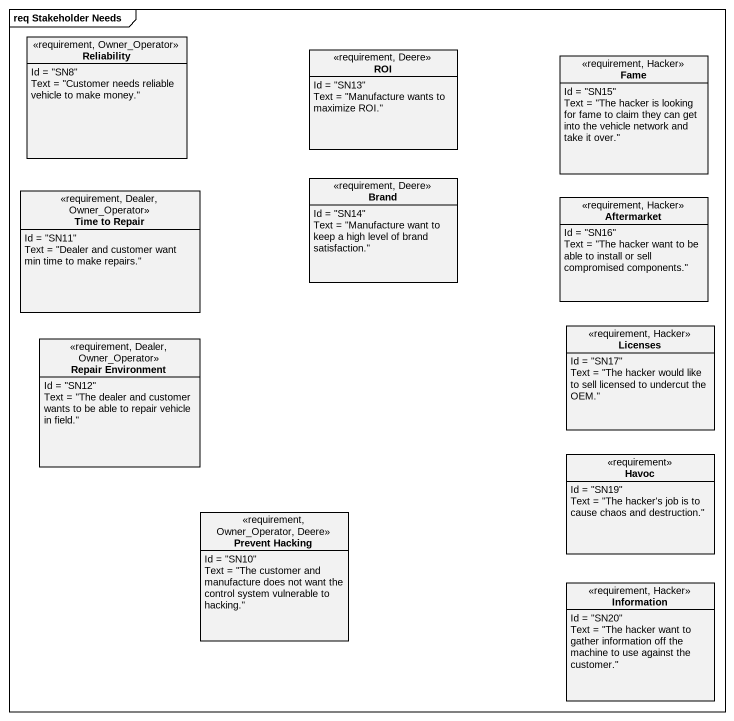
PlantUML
@startuml
mainframe req Stakeholder Needs
hide circle
hide empty members
class Reliability <<requirement, Owner_Operator>> {
  Id = "SN8"
  Text = "Customer needs reliable vehicle to make money."
}
class ROI <<requirement, Deere>> {
  Id = "SN13"
  Text = "Manufacture wants to maximize ROI."
}
class Fame <<requirement, Hacker>> {
  Id = "SN15"
  Text = "The hacker is looking for fame to claim they can get into the vehicle network and take it over."
}
class "Time to Repair" as Time_to_Repair <<requirement, Dealer, Owner_Operator>> {
  Id = "SN11"
  Text = "Dealer and customer want min time to make repairs."
}
class Brand <<requirement, Deere>> {
  Id = "SN14"
  Text = "Manufacture want to keep a high level of brand satisfaction."
}
class Aftermarket <<requirement, Hacker>> {
  Id = "SN16"
  Text = "The hacker want to be able to install or sell compromised components."
}
class "Repair Environment" as Repair_Environment <<requirement, Dealer, Owner_Operator>> {
  Id = "SN12"
  Text = "The dealer and customer wants to be able to repair vehicle in field."
}
class Licenses <<requirement, Hacker>> {
  Id = "SN17"
  Text = "The hacker would like to sell licensed to undercut the OEM."
}
class Havoc <<requirement>> {
  Id = "SN19"
  Text = "The hacker's job is to cause chaos and destruction."
}
class "Prevent Hacking" as Prevent_Hacking <<requirement, Owner_Operator, Deere>> {
  Id = "SN10"
  Text = "The customer and manufacture does not want the control system vulnerable to hacking."
}
class Information <<requirement, Hacker>> {
  Id = "SN20"
  Text = "The hacker want to gather information off the machine to use against the customer."
}
@enduml
